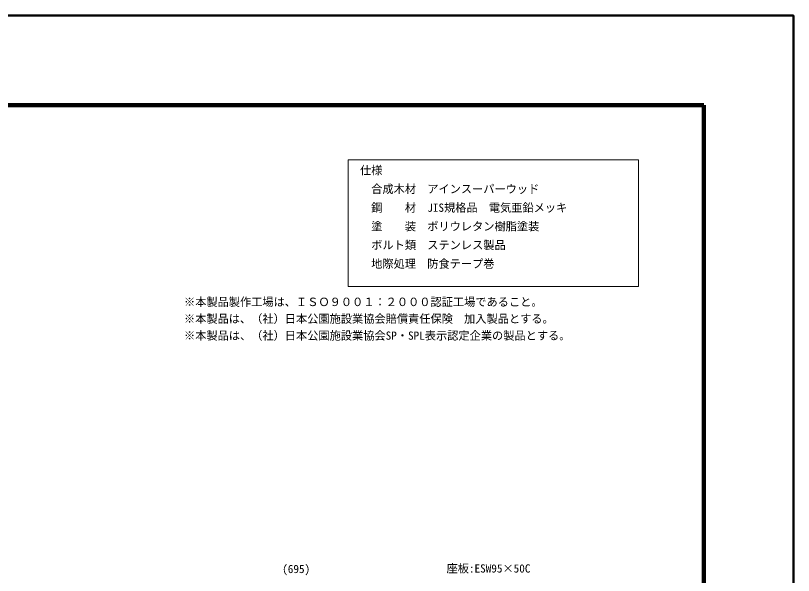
# Model space of a CAD drawing. Units: millimetres at full size, sheet at 1:15; details may follow other scales. Extents: x 0 to 6300, y 0 to 4455.
# Drawn here: x 3697 to 6300, y 2583 to 4455 of the extents above; entities that cross this region are included whole.
import ezdxf
from ezdxf.enums import TextEntityAlignment as Align

# ---------------------------------------------------------------- set-up
doc = ezdxf.new("R2010")
doc.units = ezdxf.units.MM
doc.header["$LTSCALE"] = 15
doc.layers.add('D-DOC', color=7, linetype='Continuous')
for name, color, linetype, lineweight in [('D-STR-DIM', 7, 'Continuous', 13), ('D-STR-HTXT', 7, 'Continuous', 13), ('D-TTL', 7, 'Continuous', 13), ('D-TTL-FRAM', 2, 'Continuous', 13)]:
    doc.layers.add(name, color=color, linetype=linetype, lineweight=lineweight)
doc.styles.add('ＭＳ ゴシック', font='')
doc.styles.get('ＭＳ ゴシック').set_extended_font_data('MS Gothic')

msp = doc.modelspace()

# ---------------------------------------------------------------- linework, layer by layer
at = {"layer": 'D-TTL', "color": 2, "lineweight": 140}
for p, q in [((6000, 4155), (300, 4155)), ((6000, 300), (6000, 4155))]:
    msp.add_line(p, q, dxfattribs=at)
at = {"layer": 'D-TTL', "color": 2, "lineweight": 50}
msp.add_lwpolyline([(0, 0), (6300, 0), (6300, 4455), (0, 4455)], close=True, dxfattribs=at)
at = {"layer": 'D-TTL-FRAM'}
msp.add_lwpolyline([(4810.25, 3972.73), (5781.64, 3972.73), (5781.64, 3549.21), (4810.25, 3549.21)], close=True, dxfattribs=at)

# ---------------------------------------------------------------- texts
at = {"layer": 'D-DOC', "style": 'ＭＳ ゴシック'}
for s, p in [('仕様', (4849.61, 3951.47)), ('\u3000合成木材\u3000アインスーパーウッド', (4849.61, 3888.97)), ('\u3000鋼\u3000\u3000材\u3000JIS規格品\u3000電気亜鉛メッキ', (4849.61, 3826.47)), ('\u3000塗\u3000\u3000装\u3000ポリウレタン樹脂塗装', (4849.61, 3763.97)), ('\u3000ボルト類\u3000ステンレス製品', (4849.61, 3701.47)), ('  地際処理\u3000防食テープ巻', (4849.61, 3638.97)), ('※本製品製作工場は、ＩＳＯ９００１：２０００認証工場であること。', (4260.41, 3511.34)), ('※本製品は、（社）日本公園施設業協会賠償責任保険\u3000加入製品とする。', (4260.41, 3455.09)), ('※本製品は、（社）日本公園施設業協会SP・SPL表示認定企業の製品とする。\u3000', (4260.41, 3398.84))]:
    msp.add_text(s, height=27.49, dxfattribs=at).set_placement(p, align=Align.TOP_LEFT)
at = {"layer": 'D-STR-DIM', "style": 'ＭＳ ゴシック'}
msp.add_text('(695)', height=27.49, dxfattribs=at).set_placement((4635.96, 2618.8), align=Align.TOP_CENTER)
at = {"layer": 'D-STR-HTXT', "style": 'ＭＳ ゴシック'}
msp.add_text('座板:ESW95×50C', height=27.49, dxfattribs=at).set_placement((5139.11, 2620.49), align=Align.TOP_LEFT)

doc.saveas('drawing.dxf')
